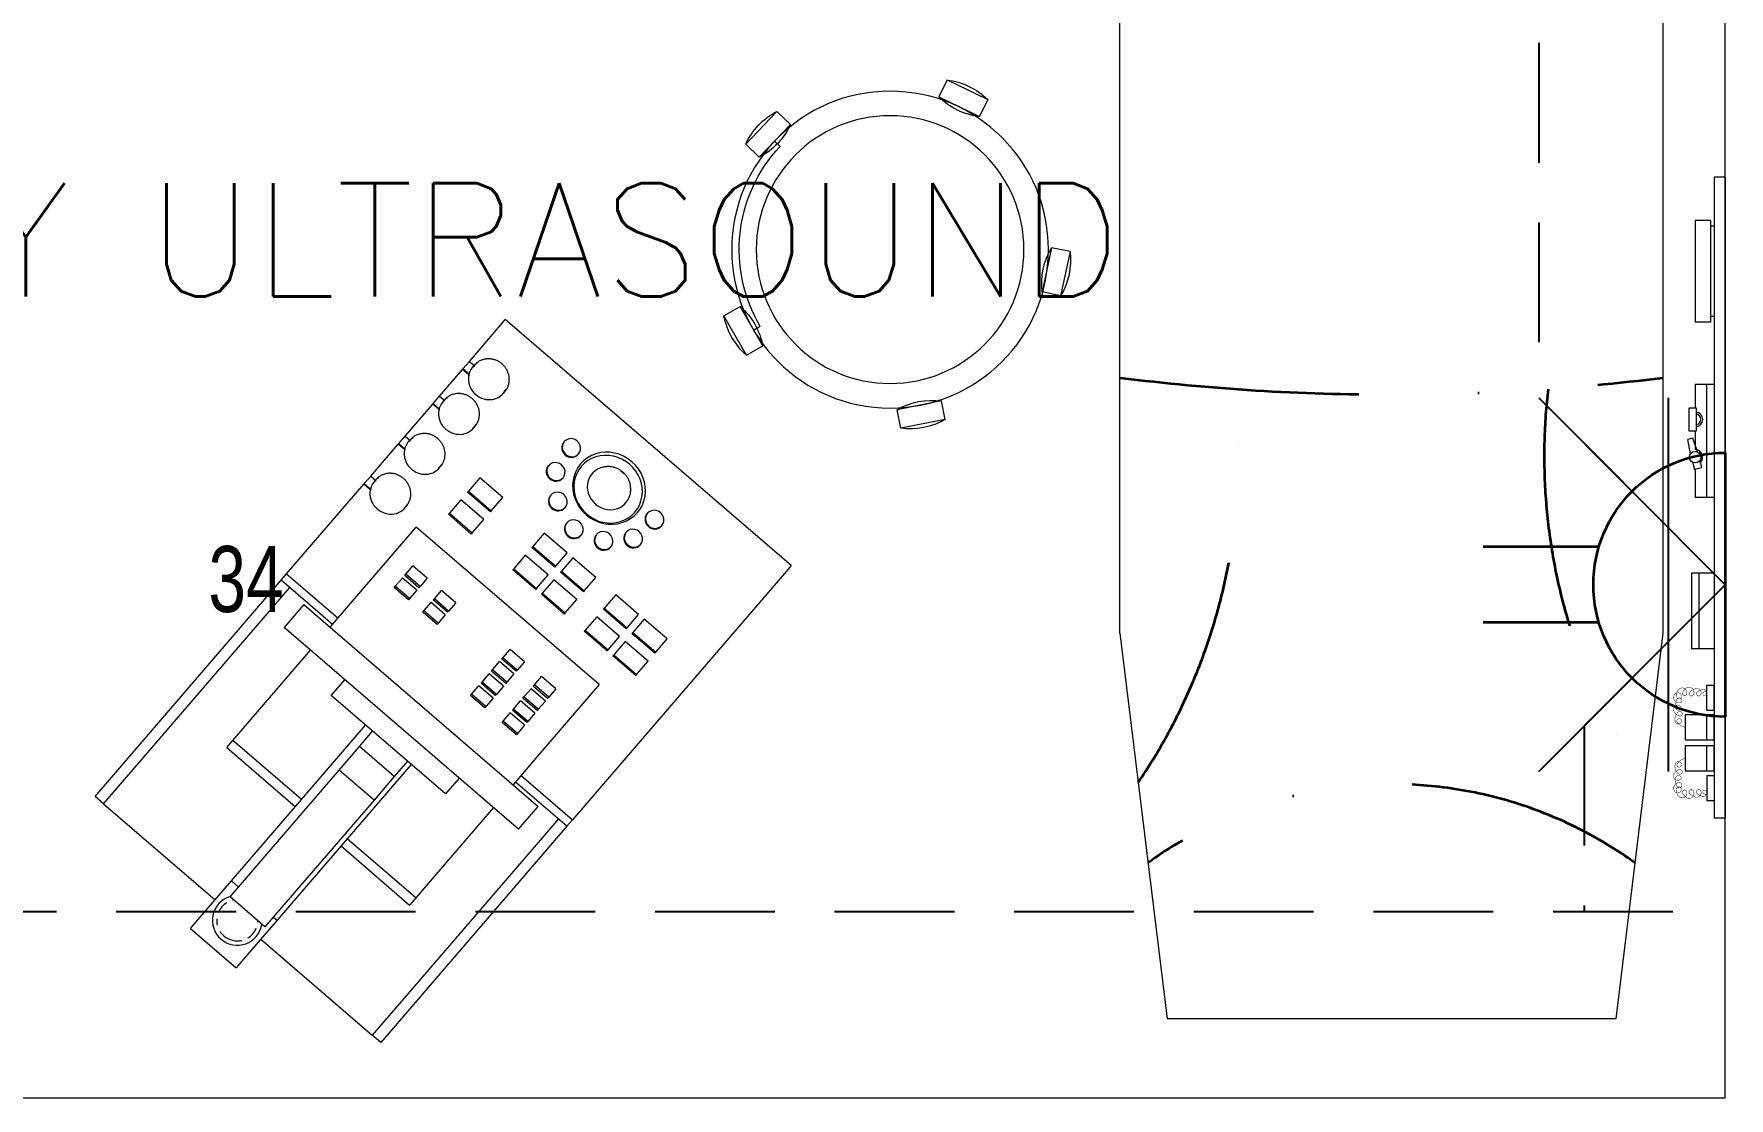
# Model space of a CAD drawing. Header units: inches. Extents: x -12418 to 57169, y -29325 to 19878.
# Drawn here: x 33707 to 35954, y -10217 to -8807 of the extents above; entities that cross this region are included whole.
import ezdxf
from ezdxf.enums import TextEntityAlignment as Align

# ---------------------------------------------------------------- set-up
doc = ezdxf.new("R2010")
doc.units = ezdxf.units.IN
doc.header["$LTSCALE"] = 25
doc.header["$MEASUREMENT"] = 0
doc.linetypes.add('DASHDOT', pattern=[25.4, 12.7, -6.35, 0, -6.35])
doc.linetypes.add('HIDDEN', pattern=[9.525, 6.35, -3.175])
doc.layers.get('0').update_dxf_attribs({"color": 8})
doc.layers.get('Defpoints').update_dxf_attribs({"color": 8})
for name, color, linetype, lineweight in [('00-Ground Floor$0$72_EGR_BASE_TEXT', 252, 'Continuous', 5), ('00-Ground Floor$0$72_EGR_EQP_TAG', 142, 'Continuous', 5), ('00-Ground Floor$0$LOADING', 253, 'Continuous', 5), ('00-Ground Floor$0$Walls', 251, 'Continuous', 5), ('E-LITE-CLNG-CNDT', 6, 'DASHDOT', 35), ('E-LITE-EXIT-NUMB', 6, 'Continuous', 25), ('E-POWR-FLOR-CNDT', 6, 'HIDDEN', 25), ('E-POWR-WALL @ 100', 4, 'Continuous', 35)]:
    doc.layers.add(name, color=color, linetype=linetype, lineweight=lineweight)
doc.styles.add('00-Ground Floor$0$SIMPLEX', font='SIMPLEX.shx', dxfattribs={"height": 150})
doc.styles.add('00-Ground Floor$0$X3G_ENTITY_257CFD', font='swisscl.ttf', dxfattribs={"height": 200})
doc.styles.add('DC_Simplex', font='SIMPLEX.shx', dxfattribs={"width": 0.7})

# ---------------------------------------------------------------- blocks, each defined once
blk = doc.blocks.new('00-Ground Floor$0$ME15657-P')
for p, q in [((0.04, 0.8841), (-0.04, 0.8841)), ((-0.04, 0.8691), (-0.04, 0.8841)), ((0.04, 0.8841), (0.04, 0.8691)), ((-0.04, 0.8009), (-0.04, 0.8691)), ((0.04, 0.8691), (0.04, 0.8009)), ((-0.25, 0.6341), (-0.25, 0.8341)), ((-0.25, 0.8341), (-0.235, 0.8341)), ((-0.04, 0.8341), (-0.235, 0.8341)), ((-0.235, 0.7741), (-0.235, 0.8341)), ((0.235, 0.8341), (0.04, 0.8341)), ((0.235, 0.8341), (0.235, 0.7741)), ((0.235, 0.8341), (0.25, 0.8341)), ((0.25, 0.8341), (0.25, 0.6341)), ((-0.0335, 0.5963), (-0.0335, 0.8182)), ((-0.0335, 0.8182), (0.0275, 0.8182)), ((0.0275, 0.8182), (0.0275, 0.5963)), ((-0.04, 0.5746), (-0.04, 0.8009)), ((-0.0335, 0.8009), (-0.04, 0.8009)), ((0.04, 0.8009), (0.0275, 0.8009)), ((0.04, 0.8009), (0.04, 0.5746)), ((-0.235, 0.5052), (-0.235, 0.7741)), ((0.235, 0.7741), (0.235, 0.5052)), ((-0.04, 0.671), (-0.16, 0.671)), ((-0.16, 0.6707), (-0.16, 0.671)), ((-0.16, 0.6587), (-0.16, 0.6707)), ((-0.16, 0.5007), (-0.16, 0.6587)), ((-0.16, 0.6587), (-0.04, 0.6587)), ((0.16, 0.671), (0.04, 0.671)), ((0.04, 0.6587), (0.16, 0.6587)), ((0.16, 0.671), (0.16, 0.6707)), ((0.16, 0.6707), (0.16, 0.6587)), ((0.16, 0.6587), (0.16, 0.5007)), ((-0.25, 0.4559), (-0.25, 0.6341)), ((0.25, 0.6341), (0.25, 0.4559)), ((-0.0335, 0.5553), (-0.0335, 0.5963)), ((-0.0335, 0.5963), (0.0275, 0.5963)), ((0.0275, 0.5963), (0.0275, 0.5553)), ((-0.04, 0.5665), (-0.04, 0.5746)), ((-0.04, 0.5283), (-0.04, 0.5665)), ((0.04, 0.5746), (0.04, 0.5665)), ((0.04, 0.5665), (0.04, 0.5283)), ((-0.0335, 0.5283), (-0.0335, 0.5553)), ((-0.0335, 0.5553), (0.0275, 0.5553)), ((0.0275, 0.5553), (0.0275, 0.5283)), ((-0.1, 0.5007), (-0.1, 0.5283)), ((-0.1, 0.5283), (0.1, 0.5283)), ((0.1, 0.5283), (0.1, 0.5007)), ((-0.235, 0.4556), (-0.235, 0.5052)), ((-0.2039, 0.5007), (0.2061, 0.5007)), ((-0.2039, 0.5007), (-0.2039, 0.4607)), ((0.2061, 0.4607), (0.2061, 0.5007)), ((0.235, 0.5052), (0.235, 0.4556)), ((-0.25, 0.4445), (-0.25, 0.4559)), ((-0.25, 0.4559), (-0.16, 0.4559)), ((0.2061, 0.4607), (-0.2039, 0.4607)), ((-0.16, 0.4191), (-0.16, 0.4606)), ((0.16, 0.4606), (0.16, 0.4191)), ((0.16, 0.4559), (0.25, 0.4559)), ((0.25, 0.4559), (0.25, 0.4445)), ((-0.25, 0.0096), (-0.25, 0.4445)), ((-0.16, 0.4445), (-0.25, 0.4445)), ((0.25, 0.4445), (0.16, 0.4445)), ((0.25, 0.4445), (0.25, 0.2877)), ((-0.16, 0.2855), (-0.16, 0.4191)), ((-0.12, 0.4055), (-0.12, 0.4076)), ((-0.12, 0.4076), (-0.095, 0.4076)), ((-0.12, 0.391), (-0.12, 0.4055)), ((-0.12, 0.4055), (-0.095, 0.4055)), ((-0.095, 0.4076), (-0.095, 0.4055)), ((-0.095, 0.4055), (-0.095, 0.391)), ((-0.065, 0.4055), (-0.065, 0.4076)), ((-0.065, 0.4076), (-0.04, 0.4076)), ((-0.065, 0.391), (-0.065, 0.4055)), ((-0.065, 0.4055), (-0.04, 0.4055)), ((-0.04, 0.4076), (-0.04, 0.4055)), ((-0.04, 0.4055), (-0.04, 0.391)), ((0.16, 0.4191), (0.16, 0.2855)), ((-0.12, 0.391), (-0.095, 0.391)), ((-0.12, 0.3843), (-0.12, 0.3864)), ((-0.12, 0.3864), (-0.095, 0.3864)), ((-0.12, 0.3698), (-0.12, 0.3843)), ((-0.12, 0.3843), (-0.095, 0.3843)), ((-0.095, 0.3864), (-0.095, 0.3843)), ((-0.095, 0.3843), (-0.095, 0.3698)), ((-0.065, 0.391), (-0.04, 0.391)), ((-0.065, 0.3843), (-0.065, 0.3864)), ((-0.065, 0.3864), (-0.04, 0.3864)), ((-0.065, 0.3698), (-0.065, 0.3843)), ((-0.065, 0.3843), (-0.04, 0.3843)), ((-0.04, 0.3864), (-0.04, 0.3843)), ((-0.04, 0.3843), (-0.04, 0.3698)), ((-0.12, 0.3698), (-0.095, 0.3698)), ((-0.12, 0.3631), (-0.12, 0.3652)), ((-0.12, 0.3652), (-0.095, 0.3652)), ((-0.12, 0.3486), (-0.12, 0.3631)), ((-0.12, 0.3631), (-0.095, 0.3631)), ((-0.095, 0.3652), (-0.095, 0.3631)), ((-0.095, 0.3631), (-0.095, 0.3486)), ((-0.065, 0.3698), (-0.04, 0.3698)), ((-0.065, 0.3631), (-0.065, 0.3652)), ((-0.065, 0.3652), (-0.04, 0.3652)), ((-0.065, 0.3486), (-0.065, 0.3631)), ((-0.065, 0.3631), (-0.04, 0.3631)), ((-0.04, 0.3652), (-0.04, 0.3631)), ((-0.04, 0.3631), (-0.04, 0.3486)), ((0.055, 0.3631), (0.055, 0.3652)), ((0.055, 0.3652), (0.08, 0.3652)), ((0.055, 0.3486), (0.055, 0.3631)), ((0.055, 0.3631), (0.08, 0.3631)), ((0.08, 0.3652), (0.08, 0.3631)), ((0.08, 0.3631), (0.08, 0.3486)), ((0.105, 0.3631), (0.105, 0.3652)), ((0.105, 0.3652), (0.13, 0.3652)), ((0.105, 0.3486), (0.105, 0.3631)), ((0.105, 0.3631), (0.13, 0.3631)), ((0.13, 0.3652), (0.13, 0.3631)), ((0.13, 0.3631), (0.13, 0.3486)), ((-0.12, 0.3486), (-0.095, 0.3486)), ((-0.12, 0.3418), (-0.12, 0.344)), ((-0.12, 0.344), (-0.095, 0.344)), ((-0.12, 0.3274), (-0.12, 0.3418)), ((-0.12, 0.3418), (-0.095, 0.3418)), ((-0.095, 0.344), (-0.095, 0.3418)), ((-0.095, 0.3418), (-0.095, 0.3274)), ((-0.065, 0.3486), (-0.04, 0.3486)), ((-0.065, 0.3418), (-0.065, 0.344)), ((-0.065, 0.344), (-0.04, 0.344)), ((-0.065, 0.3274), (-0.065, 0.3418)), ((-0.065, 0.3418), (-0.04, 0.3418)), ((-0.04, 0.344), (-0.04, 0.3418)), ((-0.04, 0.3418), (-0.04, 0.3274)), ((0.055, 0.3486), (0.08, 0.3486)), ((0.055, 0.3418), (0.055, 0.344)), ((0.055, 0.344), (0.08, 0.344)), ((0.055, 0.3274), (0.055, 0.3418)), ((0.055, 0.3418), (0.08, 0.3418)), ((0.08, 0.344), (0.08, 0.3418)), ((0.08, 0.3418), (0.08, 0.3274)), ((0.105, 0.3486), (0.13, 0.3486)), ((0.105, 0.3418), (0.105, 0.344)), ((0.105, 0.344), (0.13, 0.344)), ((0.105, 0.3274), (0.105, 0.3418)), ((0.105, 0.3418), (0.13, 0.3418)), ((0.13, 0.344), (0.13, 0.3418)), ((0.13, 0.3418), (0.13, 0.3274)), ((-0.12, 0.3274), (-0.095, 0.3274)), ((-0.065, 0.3274), (-0.04, 0.3274)), ((0.055, 0.3274), (0.08, 0.3274)), ((0.105, 0.3274), (0.13, 0.3274)), ((-0.16, 0.2855), (0.16, 0.2855)), ((0.1882, 0.276), (0.1882, 0.2729)), ((0.2372, 0.2879), (0.2394, 0.2877)), ((0.2381, 0.2867), (0.2394, 0.2868)), ((0.2394, 0.2877), (0.25, 0.2877)), ((0.2394, 0.2868), (0.25, 0.2868)), ((0.25, 0.2737), (0.2406, 0.2737)), ((0.2418, 0.2729), (0.2418, 0.276)), ((0.25, 0.2876), (0.25, 0.2867)), ((0.25, 0.2868), (0.25, 0.2737)), ((0.25, 0.2737), (0.25, 0.2177)), ((-0.1888, 0.2448), (-0.1488, 0.2448)), ((-0.1888, 0.243), (-0.1888, 0.2448)), ((-0.1488, 0.243), (-0.1888, 0.243)), ((-0.1888, 0.243), (-0.1888, 0.2196)), ((-0.1488, 0.243), (-0.1488, 0.2448)), ((-0.1488, 0.2196), (-0.1488, 0.243)), ((-0.1388, 0.2448), (-0.0988, 0.2448)), ((-0.1388, 0.243), (-0.1388, 0.2448)), ((-0.0988, 0.243), (-0.1388, 0.243)), ((-0.1388, 0.243), (-0.1388, 0.2196)), ((-0.0988, 0.243), (-0.0988, 0.2448)), ((-0.0988, 0.2196), (-0.0988, 0.243)), ((-0.0638, 0.2448), (-0.0238, 0.2448)), ((-0.0638, 0.243), (-0.0638, 0.2448)), ((-0.0238, 0.243), (-0.0638, 0.243)), ((-0.0638, 0.243), (-0.0638, 0.2196)), ((-0.0238, 0.243), (-0.0238, 0.2448)), ((-0.0238, 0.2196), (-0.0238, 0.243)), ((-0.0138, 0.2448), (0.0262, 0.2448)), ((-0.0138, 0.243), (-0.0138, 0.2448)), ((0.0262, 0.243), (-0.0138, 0.243)), ((-0.0138, 0.243), (-0.0138, 0.2196)), ((0.0262, 0.243), (0.0262, 0.2448)), ((0.0262, 0.2196), (0.0262, 0.243)), ((0.0988, 0.2448), (0.1388, 0.2448)), ((0.0988, 0.243), (0.0988, 0.2448)), ((0.1388, 0.243), (0.0988, 0.243)), ((0.0988, 0.243), (0.0988, 0.2196)), ((0.1388, 0.243), (0.1388, 0.2448)), ((0.1388, 0.2196), (0.1388, 0.243)), ((-0.1888, 0.2196), (-0.1488, 0.2196)), ((-0.1888, 0.206), (-0.1488, 0.206)), ((-0.1888, 0.2042), (-0.1888, 0.206)), ((-0.1488, 0.2042), (-0.1888, 0.2042)), ((-0.1888, 0.2042), (-0.1888, 0.1809)), ((-0.1488, 0.2042), (-0.1488, 0.206)), ((-0.1488, 0.1809), (-0.1488, 0.2042)), ((-0.1388, 0.2196), (-0.0988, 0.2196)), ((-0.1388, 0.206), (-0.0988, 0.206)), ((-0.1388, 0.2042), (-0.1388, 0.206)), ((-0.0988, 0.2042), (-0.1388, 0.2042)), ((-0.1388, 0.2042), (-0.1388, 0.1809)), ((-0.0988, 0.2042), (-0.0988, 0.206)), ((-0.0988, 0.1809), (-0.0988, 0.2042)), ((-0.0638, 0.2196), (-0.0238, 0.2196)), ((-0.0638, 0.206), (-0.0238, 0.206)), ((-0.0638, 0.2042), (-0.0638, 0.206)), ((-0.0238, 0.2042), (-0.0638, 0.2042)), ((-0.0638, 0.2042), (-0.0638, 0.1809)), ((-0.0238, 0.2042), (-0.0238, 0.206)), ((-0.0238, 0.1809), (-0.0238, 0.2042)), ((-0.0138, 0.2196), (0.0262, 0.2196)), ((-0.0138, 0.206), (0.0262, 0.206)), ((-0.0138, 0.2042), (-0.0138, 0.206)), ((0.0262, 0.2042), (-0.0138, 0.2042)), ((-0.0138, 0.2042), (-0.0138, 0.1809)), ((0.0262, 0.2042), (0.0262, 0.206)), ((0.0262, 0.1809), (0.0262, 0.2042)), ((0.0988, 0.2196), (0.1388, 0.2196)), ((0.0988, 0.206), (0.1388, 0.206)), ((0.0988, 0.2042), (0.0988, 0.206)), ((0.1388, 0.2042), (0.0988, 0.2042)), ((0.0988, 0.2042), (0.0988, 0.1809)), ((0.1388, 0.2042), (0.1388, 0.206)), ((0.1388, 0.1809), (0.1388, 0.2042)), ((0.1882, 0.2064), (0.1882, 0.2033)), ((0.2375, 0.2178), (0.2394, 0.2177)), ((0.2385, 0.2167), (0.2394, 0.2168)), ((0.2394, 0.2177), (0.25, 0.2177)), ((0.2394, 0.2168), (0.25, 0.2168)), ((0.25, 0.2037), (0.2406, 0.2037)), ((0.2418, 0.2033), (0.2418, 0.2064)), ((0.25, 0.2168), (0.25, 0.2037)), ((0.25, 0.2037), (0.25, 0.1476)), ((-0.1888, 0.1809), (-0.1488, 0.1809)), ((-0.1388, 0.1809), (-0.0988, 0.1809)), ((-0.0638, 0.1809), (-0.0238, 0.1809)), ((-0.0138, 0.1809), (0.0262, 0.1809)), ((0.0988, 0.1809), (0.1388, 0.1809)), ((-0.0525, 0.1379), (-0.0525, 0.1369)), ((-0.0275, 0.1369), (-0.0275, 0.1379)), ((-0.0125, 0.1519), (-0.0125, 0.1509)), ((0.0125, 0.1509), (0.0125, 0.1519)), ((0.0275, 0.1379), (0.0275, 0.1369)), ((0.0525, 0.1369), (0.0525, 0.1379)), ((0.1882, 0.1365), (0.1882, 0.1333)), ((0.2376, 0.1478), (0.2394, 0.1476)), ((0.2385, 0.1467), (0.2394, 0.1467)), ((0.2394, 0.1476), (0.25, 0.1476)), ((0.2394, 0.1467), (0.25, 0.1467)), ((0.2418, 0.1333), (0.2418, 0.1365)), ((0.25, 0.1475), (0.25, 0.1466)), ((0.25, 0.1467), (0.25, 0.1336)), ((0.25, 0.1336), (0.2406, 0.1336)), ((0.25, 0.1336), (0.25, 0.087)), ((-0.0803, 0.1099), (-0.0803, 0.1089)), ((-0.0553, 0.1089), (-0.0553, 0.1099)), ((0.0553, 0.1099), (0.0553, 0.1089)), ((0.0803, 0.1089), (0.0803, 0.1099)), ((-0.0853, 0.0726), (-0.0853, 0.0715)), ((-0.0603, 0.0715), (-0.0603, 0.0726)), ((0.0603, 0.0726), (0.0603, 0.0715)), ((0.0853, 0.0715), (0.0853, 0.0726)), ((0.1882, 0.0758), (0.1882, 0.0727)), ((0.2376, 0.0872), (0.2394, 0.087)), ((0.2385, 0.0861), (0.2394, 0.0861)), ((0.2394, 0.087), (0.25, 0.087)), ((0.2394, 0.0861), (0.25, 0.0861)), ((0.25, 0.073), (0.2406, 0.073)), ((0.2418, 0.0727), (0.2418, 0.0758)), ((0.25, 0.0869), (0.25, 0.086)), ((0.25, 0.0861), (0.25, 0.073)), ((0.25, 0.073), (0.25, 0.0096)), ((-0.25, 0), (-0.25, 0.0096)), ((-0.25, 0), (0.25, 0)), ((0.25, 0.0096), (0.25, 0))]:
    blk.add_line(p, q)
at = {"flags": 128}
for points in [[(0.1882, 0.2729), (0.1883, 0.2718), (0.1883, 0.2708), (0.1884, 0.2698), (0.1886, 0.2688), (0.1888, 0.2678), (0.189, 0.2668), (0.1893, 0.2658), (0.1896, 0.2648), (0.19, 0.2638), (0.1904, 0.2629), (0.1909, 0.262), (0.1913, 0.261), (0.1919, 0.2602), (0.1924, 0.2593), (0.193, 0.2584), (0.1936, 0.2576), (0.1943, 0.2568), (0.195, 0.256), (0.1957, 0.2553), (0.1965, 0.2546), (0.1973, 0.2539), (0.1981, 0.2532), (0.1989, 0.2526), (0.1998, 0.252), (0.2007, 0.2515), (0.2016, 0.251), (0.2025, 0.2505), (0.2035, 0.25), (0.2044, 0.2496), (0.2054, 0.2492), (0.2064, 0.2489), (0.2074, 0.2486), (0.2084, 0.2483), (0.2095, 0.2481), (0.2105, 0.2479), (0.2116, 0.2478), (0.2126, 0.2477), (0.2137, 0.2476), (0.2147, 0.2476), (0.215, 0.2476)], [(0.215, 0.2476), (0.2161, 0.2476), (0.2171, 0.2476), (0.2182, 0.2477), (0.2192, 0.2479), (0.2203, 0.248), (0.2213, 0.2483), (0.2223, 0.2485), (0.2233, 0.2488), (0.2243, 0.2491), (0.2253, 0.2495), (0.2263, 0.2499), (0.2272, 0.2503), (0.2282, 0.2508), (0.2291, 0.2513), (0.23, 0.2519), (0.2308, 0.2525), (0.2317, 0.2531), (0.2325, 0.2537), (0.2333, 0.2544), (0.2341, 0.2551), (0.2348, 0.2558), (0.2355, 0.2566), (0.2362, 0.2574), (0.2368, 0.2582), (0.2374, 0.2591), (0.238, 0.2599), (0.2385, 0.2608), (0.239, 0.2617), (0.2395, 0.2626), (0.2399, 0.2636), (0.2403, 0.2645), (0.2406, 0.2655), (0.2409, 0.2665), (0.2411, 0.2675), (0.2414, 0.2685), (0.2415, 0.2695), (0.2416, 0.2705), (0.2417, 0.2716), (0.2418, 0.2726), (0.2418, 0.2729)], [(0.1882, 0.2033), (0.1883, 0.2023), (0.1883, 0.2012), (0.1884, 0.2002), (0.1886, 0.1992), (0.1888, 0.1982), (0.189, 0.1972), (0.1893, 0.1962), (0.1896, 0.1952), (0.19, 0.1943), (0.1904, 0.1933), (0.1909, 0.1924), (0.1913, 0.1915), (0.1919, 0.1906), (0.1924, 0.1897), (0.193, 0.1889), (0.1936, 0.188), (0.1943, 0.1872), (0.195, 0.1865), (0.1957, 0.1857), (0.1965, 0.185), (0.1973, 0.1843), (0.1981, 0.1837), (0.1989, 0.183), (0.1998, 0.1825), (0.2007, 0.1819), (0.2016, 0.1814), (0.2025, 0.1809), (0.2035, 0.1804), (0.2044, 0.18), (0.2054, 0.1797), (0.2064, 0.1793), (0.2074, 0.179), (0.2084, 0.1787), (0.2095, 0.1785), (0.2105, 0.1783), (0.2116, 0.1782), (0.2126, 0.1781), (0.2137, 0.178), (0.2147, 0.178), (0.215, 0.178)], [(0.215, 0.178), (0.2161, 0.178), (0.2171, 0.178), (0.2182, 0.1781), (0.2192, 0.1783), (0.2203, 0.1785), (0.2213, 0.1787), (0.2223, 0.1789), (0.2233, 0.1792), (0.2243, 0.1796), (0.2253, 0.1799), (0.2263, 0.1803), (0.2272, 0.1808), (0.2282, 0.1812), (0.2291, 0.1818), (0.23, 0.1823), (0.2308, 0.1829), (0.2317, 0.1835), (0.2325, 0.1841), (0.2333, 0.1848), (0.2341, 0.1855), (0.2348, 0.1863), (0.2355, 0.187), (0.2362, 0.1878), (0.2368, 0.1886), (0.2374, 0.1895), (0.238, 0.1903), (0.2385, 0.1912), (0.239, 0.1921), (0.2395, 0.1931), (0.2399, 0.194), (0.2403, 0.195), (0.2406, 0.1959), (0.2409, 0.1969), (0.2411, 0.1979), (0.2414, 0.1989), (0.2415, 0.1999), (0.2416, 0.201), (0.2417, 0.202), (0.2418, 0.203), (0.2418, 0.2033)], [(0.1882, 0.1333), (0.1883, 0.1323), (0.1883, 0.1313), (0.1884, 0.1303), (0.1886, 0.1292), (0.1888, 0.1282), (0.189, 0.1272), (0.1893, 0.1262), (0.1896, 0.1253), (0.19, 0.1243), (0.1904, 0.1234), (0.1909, 0.1224), (0.1913, 0.1215), (0.1919, 0.1206), (0.1924, 0.1198), (0.193, 0.1189), (0.1936, 0.1181), (0.1943, 0.1173), (0.195, 0.1165), (0.1957, 0.1158), (0.1965, 0.1151), (0.1973, 0.1144), (0.1981, 0.1137), (0.1989, 0.1131), (0.1998, 0.1125), (0.2007, 0.112), (0.2016, 0.1114), (0.2025, 0.1109), (0.2035, 0.1105), (0.2044, 0.1101), (0.2054, 0.1097), (0.2064, 0.1094), (0.2074, 0.1091), (0.2084, 0.1088), (0.2095, 0.1086), (0.2105, 0.1084), (0.2116, 0.1082), (0.2126, 0.1081), (0.2137, 0.1081), (0.2147, 0.108), (0.215, 0.108)], [(0.215, 0.108), (0.2161, 0.108), (0.2171, 0.1081), (0.2182, 0.1082), (0.2192, 0.1083), (0.2203, 0.1085), (0.2213, 0.1087), (0.2223, 0.109), (0.2233, 0.1093), (0.2243, 0.1096), (0.2253, 0.11), (0.2263, 0.1104), (0.2272, 0.1108), (0.2282, 0.1113), (0.2291, 0.1118), (0.23, 0.1124), (0.2308, 0.1129), (0.2317, 0.1135), (0.2325, 0.1142), (0.2333, 0.1149), (0.2341, 0.1156), (0.2348, 0.1163), (0.2355, 0.1171), (0.2362, 0.1179), (0.2368, 0.1187), (0.2374, 0.1195), (0.238, 0.1204), (0.2385, 0.1213), (0.239, 0.1222), (0.2395, 0.1231), (0.2399, 0.1241), (0.2403, 0.125), (0.2406, 0.126), (0.2409, 0.127), (0.2411, 0.128), (0.2414, 0.129), (0.2415, 0.13), (0.2416, 0.131), (0.2417, 0.132), (0.2418, 0.1331), (0.2418, 0.1333)], [(-0.0266, 0.0675), (-0.026, 0.0664), (-0.0253, 0.0654), (-0.0246, 0.0644), (-0.0239, 0.0634), (-0.0231, 0.0624), (-0.0224, 0.0615), (-0.0215, 0.0606), (-0.0207, 0.0598), (-0.0198, 0.0589), (-0.0189, 0.0582), (-0.018, 0.0575), (-0.017, 0.0568), (-0.016, 0.0561), (-0.015, 0.0555), (-0.014, 0.055), (-0.013, 0.0544), (-0.0119, 0.054), (-0.0109, 0.0535), (-0.0098, 0.0531), (-0.0087, 0.0528), (-0.0076, 0.0525), (-0.0065, 0.0522), (-0.0054, 0.052), (-0.0043, 0.0518), (-0.0032, 0.0517), (-0.0021, 0.0516), (-0.001, 0.0515), (0, 0.0515)], [(0, 0.0515), (0.0011, 0.0515), (0.0022, 0.0516), (0.0034, 0.0517), (0.0045, 0.0518), (0.0056, 0.052), (0.0067, 0.0522), (0.0078, 0.0525), (0.0089, 0.0528), (0.0099, 0.0532), (0.011, 0.0536), (0.0121, 0.054), (0.0131, 0.0545), (0.0141, 0.055), (0.0152, 0.0556), (0.0161, 0.0562), (0.0171, 0.0569), (0.0181, 0.0575), (0.019, 0.0583), (0.0199, 0.059), (0.0208, 0.0599), (0.0216, 0.0607), (0.0225, 0.0616), (0.0232, 0.0625), (0.024, 0.0635), (0.0247, 0.0645), (0.0254, 0.0655), (0.026, 0.0666), (0.0266, 0.0675)], [(0.1882, 0.0727), (0.1883, 0.0717), (0.1883, 0.0706), (0.1884, 0.0696), (0.1886, 0.0686), (0.1888, 0.0676), (0.189, 0.0666), (0.1893, 0.0656), (0.1896, 0.0646), (0.19, 0.0637), (0.1904, 0.0627), (0.1909, 0.0618), (0.1913, 0.0609), (0.1919, 0.06), (0.1924, 0.0591), (0.193, 0.0583), (0.1936, 0.0574), (0.1943, 0.0566), (0.195, 0.0559), (0.1957, 0.0551), (0.1965, 0.0544), (0.1973, 0.0537), (0.1981, 0.0531), (0.1989, 0.0525), (0.1998, 0.0519), (0.2007, 0.0513), (0.2016, 0.0508), (0.2025, 0.0503), (0.2035, 0.0499), (0.2044, 0.0494), (0.2054, 0.0491), (0.2064, 0.0487), (0.2074, 0.0484), (0.2084, 0.0482), (0.2095, 0.0479), (0.2105, 0.0477), (0.2116, 0.0476), (0.2126, 0.0475), (0.2137, 0.0474), (0.2147, 0.0474), (0.215, 0.0474)], [(0.215, 0.0474), (0.2161, 0.0474), (0.2171, 0.0475), (0.2182, 0.0476), (0.2192, 0.0477), (0.2203, 0.0479), (0.2213, 0.0481), (0.2223, 0.0483), (0.2233, 0.0486), (0.2243, 0.049), (0.2253, 0.0493), (0.2263, 0.0497), (0.2272, 0.0502), (0.2282, 0.0507), (0.2291, 0.0512), (0.23, 0.0517), (0.2308, 0.0523), (0.2317, 0.0529), (0.2325, 0.0536), (0.2333, 0.0542), (0.2341, 0.0549), (0.2348, 0.0557), (0.2355, 0.0564), (0.2362, 0.0572), (0.2368, 0.058), (0.2374, 0.0589), (0.238, 0.0597), (0.2385, 0.0606), (0.239, 0.0615), (0.2395, 0.0625), (0.2399, 0.0634), (0.2403, 0.0644), (0.2406, 0.0653), (0.2409, 0.0663), (0.2411, 0.0673), (0.2414, 0.0683), (0.2415, 0.0693), (0.2416, 0.0704), (0.2417, 0.0714), (0.2418, 0.0724), (0.2418, 0.0727)]]:
    blk.add_lwpolyline(points, dxfattribs=at)
for radius, start, end in [(0.033, 90, 212.0544), (0.0272, 90, 144), (0.0272, 126, 144), (0.033, 327.3076, 90), (0.0272, 72, 90), (0.0272, 36, 54), (0.0272, 162, 198), (0.0272, 180, 198), (0.0272, 0, 18), (0.0272, 342, 18), (0.0272, 216, 221.6097), (0.0272, 318.3903, 324), (0.0272, 318.3903, 324)]:
    blk.add_arc((0, 0.8355), radius, start, end)
for centre, major_axis, start_param, end_param in [((0.215, 0.276), (0.0268, 0), 1.570796, 3.401412), ((0.215, 0.276), (0.0268, 0), 5.969026, 7.853982), ((0.215, 0.2064), (0.0268, 0), 1.570796, 3.401412), ((0.215, 0.2064), (0.0268, 0), 5.969026, 7.853982), ((0, 0.1519), (0.0125, 0), 1.570796, 3.141593), ((0, 0.1509), (0.0125, 0), 1.570796, 4.712389), ((0, 0.1519), (0.0125, 0), 0, 1.570796), ((0, 0.1509), (0.0125, 0), 4.712389, 7.853982), ((0.215, 0.1365), (0.0268, 0), 1.570796, 3.401412), ((0.215, 0.1365), (0.0268, 0), 5.969026, 7.853982), ((-0.04, 0.1379), (0.0125, 0), 1.570796, 3.141593), ((-0.04, 0.1369), (0.0125, 0), 1.570796, 4.712389), ((-0.04, 0.1379), (0.0125, 0), 0, 1.570796), ((-0.04, 0.1369), (0.0125, 0), 4.712389, 7.853982), ((0.04, 0.1379), (0.0125, 0), 1.570796, 3.141593), ((0.04, 0.1369), (0.0125, 0), 1.570796, 4.712389), ((0.04, 0.1379), (0.0125, 0), 0, 1.570796), ((0.04, 0.1369), (0.0125, 0), 4.712389, 7.853982), ((-0.0678, 0.1099), (0.0125, 0), 1.570796, 3.141593), ((-0.0678, 0.1089), (0.0125, 0), 1.570796, 4.712389), ((-0.0678, 0.1099), (0.0125, 0), 0, 1.570796), ((-0.0678, 0.1089), (0.0125, 0), 4.712389, 7.853982), ((0, 0.0797), (-0.0497, 0), 4.712389, 7.853982), ((0, 0.0815), (-0.0467, 0), 4.712389, 7.853982), ((0, 0.0797), (0.0497, 0), 4.712389, 7.853982), ((0, 0.0815), (0.0467, 0), 4.712389, 7.853982), ((0.0678, 0.1099), (0.0125, 0), 1.570796, 3.141593), ((0.0678, 0.1089), (0.0125, 0), 1.570796, 4.712389), ((0.0678, 0.1099), (0.0125, 0), 0, 1.570796), ((0.0678, 0.1089), (-0.0125, 0), 1.570796, 4.712389), ((0, 0.0797), (0.0296, 0), 1.570796, 3.926991), ((0, 0.0797), (0.0296, 0), 5.497787, 7.853982), ((0.215, 0.0758), (0.0268, 0), 1.570796, 3.401412), ((0.215, 0.0758), (0.0268, 0), 5.969026, 7.853982), ((-0.0728, 0.0726), (0.0125, 0), 1.570796, 3.141593), ((-0.0728, 0.0715), (0.0125, 0), 1.570796, 4.712389), ((-0.0728, 0.0726), (0.0125, 0), 0, 1.570796), ((-0.0728, 0.0715), (0.0125, 0), 4.712389, 7.853982), ((0.0728, 0.0726), (0.0125, 0), 1.570796, 3.141593), ((0.0728, 0.0715), (0.0125, 0), 1.570796, 4.712389), ((0.0728, 0.0726), (0.0125, 0), 0, 1.570796), ((0.0728, 0.0715), (0.0125, 0), 4.712389, 7.853982), ((0, 0.0797), (0.0296, 0), 4.624442, 4.652361), ((0, 0.0797), (0.0296, 0), 4.672724, 4.712389), ((0, 0.0797), (0.0296, 0), 4.712389, 4.752054), ((0, 0.0797), (0.0296, 0), 4.772417, 4.800336)]:
    blk.add_ellipse(centre, major_axis=major_axis, ratio=0.93358, start_param=start_param, end_param=end_param)
blk = doc.blocks.new('00-Ground Floor$0$stool')
at = {"layer": '00-Ground Floor$0$LOADING', "extrusion": (-2.75759e-10, 1.16581e-09, -1)}
for p, q in [((-948652.5, -390196.8, 0), (-948663.4, -390219.3, 0)), ((-948652.5, -390196.8, 0), (-948598.5, -390222.9, 0)), ((-948663.4, -390219.3, 0), (-948609.4, -390245.4, 0)), ((-948598.5, -390222.9, 0), (-948609.4, -390245.4, 0)), ((-948878.2, -390238.5, 0), (-948919.5, -390282, 0)), ((-948860.1, -390255.8, 0), (-948901.4, -390299.3, 0)), ((-948860.1, -390255.8, 0), (-948878.2, -390238.5, 0)), ((-948873.9, -390285, 0), (-948881.2, -390278.1, 0)), ((-948901.4, -390299.3, 0), (-948919.5, -390282, 0)), ((-948513.8, -390419.2, 0), (-948526.3, -390477.8, 0)), ((-948489.4, -390424.4, 0), (-948513.8, -390419.2, 0)), ((-948489.4, -390424.4, 0), (-948501.9, -390483.1, 0)), ((-948501.9, -390483.1, 0), (-948526.3, -390477.8, 0)), ((-948948.3, -390509.7, 0), (-948926.6, -390497.2, 0)), ((-948896.8, -390549.3, 0), (-948926.6, -390497.2, 0)), ((-948918.5, -390561.7, 0), (-948948.3, -390509.7, 0)), ((-948900.1, -390523.6, 0), (-948908.7, -390528.7, 0)), ((-948918.5, -390561.7, 0), (-948896.8, -390549.3, 0)), ((-948659.8, -390622.4, 0), (-948718.7, -390634, 0)), ((-948713.9, -390658.5, 0), (-948718.7, -390634, 0)), ((-948655, -390646.9, 0), (-948659.8, -390622.4, 0)), ((-948655, -390646.9, 0), (-948713.9, -390658.5, 0))]:
    blk.add_line(p, q, dxfattribs=at)
for radius in [210, 177.5]:
    blk.add_circle((948728, -390421.7, 0), radius, dxfattribs=at)
for centre, radius, start, end in [((948663.6, -390288.6, 0), 92.5, 96.8567, 134.706), ((948598.3, -390153.6, 0), 92.5, 276.8567, 314.706), ((948835.4, -390320.6, 0), 92.5, 24.6225, 62.4718), ((948944.1, -390217.2, 0), 92.5, 204.6225, 242.4718), ((948728, -390421.7, 0), 200, 329.385, 43.147), ((948434.5, -390466.8, 0), 92.5, 353.1232, 30.9725), ((948581.2, -390435.5, 0), 92.5, 173.1232, 210.9725), ((948987.6, -390566.7, 0), 92.5, 131.2934, 169.1427), ((948857.4, -390492.2, 0), 92.5, 311.2934, 349.1427), ((948672.4, -390714, 0), 92.5, 59.9688, 97.8181), ((948701.3, -390566.9, 0), 92.5, 239.9688, 277.8181)]:
    blk.add_arc(centre, radius, start, end, dxfattribs=at)
blk = doc.blocks.new('00-Ground Floor$0$ME19011A-P')
for p, q in [((-0.425, 0), (0.425, 0)), ((-0.425, 0), (-0.425, -0.015)), ((0.425, 0), (0.425, -0.015)), ((-0.425, -0.015), (0.425, -0.015)), ((-0.3675, -0.0198), (-0.2325, -0.0198)), ((-0.3675, -0.0198), (-0.3675, -0.0399)), ((-0.36, -0.015), (-0.36, -0.0198)), ((-0.24, -0.015), (-0.24, -0.0198)), ((-0.2325, -0.0198), (-0.2325, -0.0399)), ((-0.15, -0.015), (-0.15, -0.04)), ((0, -0.015), (0, -0.04)), ((0.1, -0.015), (0.1, -0.045)), ((0.2, -0.045), (0.2, -0.015)), ((0.2818, -0.015), (0.2484, -0.015)), ((0.2484, -0.0243), (0.2484, -0.015)), ((0.2818, -0.0243), (0.2818, -0.015)), ((0.3211, -0.015), (0.2877, -0.015)), ((0.2877, -0.015), (0.2877, -0.0531)), ((0.3211, -0.0531), (0.3211, -0.015)), ((0.3623, -0.015), (0.3289, -0.015)), ((0.3289, -0.015), (0.3289, -0.0531)), ((0.3623, -0.0531), (0.3623, -0.015)), ((0.3682, -0.0243), (0.3682, -0.015)), ((0.3682, -0.015), (0.4016, -0.015)), ((0.4016, -0.0243), (0.4016, -0.015)), ((-0.3675, -0.0399), (-0.2325, -0.0399)), ((-0.15, -0.025), (0, -0.025)), ((-0.15, -0.04), (-0.1187, -0.04)), ((-0.0887, -0.04), (-0.0637, -0.04)), ((-0.0606, -0.0371), (-0.0787, -0.0432)), ((-0.0787, -0.0432), (-0.077, -0.0497)), ((-0.0402, -0.0312), (-0.0496, -0.0337)), ((-0.047, -0.0434), (-0.0376, -0.0409)), ((-0.0376, -0.0409), (-0.0402, -0.0312)), ((-0.0379, -0.04), (0, -0.04)), ((0.1, -0.035), (0.2, -0.035)), ((0.2818, -0.0243), (0.2484, -0.0243)), ((0.3211, -0.0243), (0.2877, -0.0243)), ((0.3623, -0.0243), (0.3289, -0.0243)), ((0.3682, -0.0243), (0.4016, -0.0243)), ((-0.0582, -0.046), (-0.077, -0.0497)), ((0.1, -0.045), (0.2, -0.045)), ((0.2877, -0.0531), (0.3211, -0.0531)), ((0.3289, -0.0531), (0.3623, -0.0531))]:
    blk.add_line(p, q)
blk.add_lwpolyline([(-0.1187, -0.0482), (-0.0887, -0.0482), (-0.0887, -0.0382), (-0.1187, -0.0382)], close=True)
at = {"color": 8, "const_width": 0.000601}
for points in [[(0.3044, -0.0531, -0.184574), (0.2977, -0.0636, -1.44364), (0.2961, -0.0581, -0.837915), (0.2969, -0.0664, -0.30536), (0.2839, -0.062, -1.584726), (0.2894, -0.0609, -0.253153), (0.2827, -0.0684, -0.874198), (0.2775, -0.0585, -0.915253), (0.2791, -0.0658, -0.223821), (0.2683, -0.0644, -1.703343), (0.272, -0.0597, -0.588962), (0.2621, -0.068, -0.717795), (0.2625, -0.0581, -0.983104), (0.2645, -0.0644, -0.326362), (0.2534, -0.0609, -0.758716), (0.2609, -0.0514, -0.906186), (0.2593, -0.0565, -0.189488), (0.2526, -0.0522, -0.7948), (0.2613, -0.0423, -1.223996), (0.2574, -0.047, -0.072149), (0.2534, -0.0403, -0.645886), (0.2609, -0.0324, -1.366917), (0.2574, -0.0371, -0.078415), (0.2542, -0.0308, -0.723006), (0.2613, -0.0256, -1.105484), (0.2582, -0.0292, -0.221197), (0.2566, -0.0243, -0.221197)], [(0.3456, -0.0531, 0.184574), (0.3523, -0.0636, 1.44364), (0.3539, -0.0581, 0.837915), (0.3531, -0.0664, 0.30536), (0.3661, -0.062, 1.584726), (0.3606, -0.0609, 0.253153), (0.3673, -0.0684, 0.874198), (0.3725, -0.0585, 0.915253), (0.3709, -0.0658, 0.223821), (0.3817, -0.0644, 1.703343), (0.378, -0.0597, 0.588962), (0.3879, -0.068, 0.717795), (0.3875, -0.0581, 0.983104), (0.3855, -0.0644, 0.326362), (0.3966, -0.0609, 0.758716), (0.3891, -0.0514, 0.906186), (0.3907, -0.0565, 0.189488), (0.3974, -0.0522, 0.7948), (0.3887, -0.0423, 1.223996), (0.3926, -0.047, 0.072149), (0.3966, -0.0403, 0.645886), (0.3891, -0.0324, 1.366917), (0.3926, -0.0371, 0.078415), (0.3958, -0.0308, 0.723006), (0.3887, -0.0256, 1.105484), (0.3918, -0.0292, 0.221197), (0.3934, -0.0243, 0.221197)]]:
    blk.add_lwpolyline(points, format="xyb", dxfattribs=at)
blk.add_circle((-0.0537, -0.04), 0.0075)
for centre, radius, start, end in [((-0.1037, -0.04), 0.01, 10.4593, 169.5407), ((-0.1037, -0.04), 0.0075, 14.0075, 165.9925), ((-0.0537, -0.04), 0.01, 45, 180)]:
    blk.add_arc(centre, radius, start, end)
blk = doc.blocks.new('00-Ground Floor$0$M.44.57.64')
at = {"layer": '00-Ground Floor$0$LOADING', "xscale": 1000.000000000002, "yscale": 1000.000000000002, "zscale": 1000.000000000002, "rotation": 225.9999036123427}
blk.add_blockref('00-Ground Floor$0$ME19011A-P', (-80806.9, 16720.7), dxfattribs=at)
blk = doc.blocks.new('00-Ground Floor')
at = {"color": 8}
for centre, radius, start, end in [((35506.8, -6377.7, 0), 2907.1, 262.8865, 277.1135), ((34536.3, -9366.7, 0), 767.9, 325.7331, 6.6778), ((36477.2, -9366.7, 0), 767.9, 173.3222, 214.2669), ((35506.8, -10352.7, 0), 551.5, 54.1788, 125.8212)]:
    blk.add_arc(centre, radius, start, end, dxfattribs=at)
at = {"layer": '00-Ground Floor$0$LOADING'}
for p, q in [((35146.8, -9600.9, 0), (35146.8, -8602.4, 0)), ((35866.8, -8602.4, 0), (35866.8, -9600.9, 0)), ((35146.8, -9600.9, 0), (35209.3, -10112.4, 0)), ((35866.8, -9600.9, 0), (35804.3, -10112.4, 0)), ((35804.3, -10112.4, 0), (35209.3, -10112.4, 0))]:
    blk.add_line(p, q, dxfattribs=at)
at = {"layer": '00-Ground Floor$0$Walls'}
for q in [(35949.5, -7067.4, 0), (31449.5, -10217.4, 0)]:
    blk.add_line((35949.5, -10217.4, 0), q, dxfattribs=at)
at = {"layer": '00-Ground Floor$0$LOADING'}
blk.add_blockref('00-Ground Floor$0$stool', (983570, 381329.1), dxfattribs=at)
at = {"layer": '00-Ground Floor$0$LOADING', "rotation": 44.00009638765732}
blk.add_blockref('00-Ground Floor$0$M.44.57.64', (105692.2, 34684, 0), dxfattribs=at)
at = {"layer": '00-Ground Floor$0$LOADING', "xscale": 999.9999999999999, "yscale": 999.9999999999999, "zscale": 999.9999999999999, "rotation": 139.2900766108254}
blk.add_blockref('00-Ground Floor$0$ME15657-P', (34521.3, -9348.5, 0), dxfattribs=at)
at = {"layer": '00-Ground Floor$0$72_EGR_BASE_TEXT', "insert": (33435.7, -9004.7), "char_height": 150, "attachment_point": 2, "style": '00-Ground Floor$0$SIMPLEX'}
blk.add_mtext('ECHOCARDIOGRAPHY ULTRASOUND ', dxfattribs=at)
at = {"layer": '00-Ground Floor$0$72_EGR_EQP_TAG', "insert": (33988, -9485.6, 0), "char_height": 87.47, "attachment_point": 2, "style": '00-Ground Floor$0$X3G_ENTITY_257CFD'}
blk.add_mtext('34', dxfattribs=at)
blk = doc.blocks.new('*U31')
for p, q in [((-1.677, 0.5), (-3.211, 0.5)), ((-1.677, -0.5), (-3.211, -0.5))]:
    blk.add_line(p, q)
blk.add_lwpolyline([(0, 1.75, 1), (0, -1.75)], format="xyb", close=True)
at = {"layer": 'Defpoints'}
for p, q in [((-2.475, 2.475), (0, 0)), ((-0.758, -2.475), (-0.758, 2.475)), ((-2.475, -2.475), (0, 0))]:
    blk.add_line(p, q, dxfattribs=at)
at = {"layer": 'E-LITE-EXIT-NUMB', "style": 'DC_Simplex', "width": 0.7, "flags": 8}
blk.add_attdef('TYPE', text='', height=2, rotation=360, dxfattribs=at).set_placement((-2.682, 5.238), align=Align.RIGHT)
blk.add_attdef('CIRCUIT', (2.682, 5.238), '', height=2, rotation=360, dxfattribs=at)

msp = doc.modelspace()

# ---------------------------------------------------------------- linework, layer by layer
at = {"layer": 'E-POWR-FLOR-CNDT', "elevation": 0}
msp.add_lwpolyline([(34341.8, -7191.2), (34465.5, -7314.9), (35627, -7314.9, -0.414214), (35702, -7389.9), (35702, -9289.3), (35825.8, -9413)], format="xyb", dxfattribs=at)
for points in [[(35825.8, -9660.5), (35762.5, -9723.8), (35762.5, -9969.9)], [(32738.8, -10092.7), (32863.5, -9969.9), (35949.5, -9969.9)]]:
    msp.add_lwpolyline(points, dxfattribs=at)

# ---------------------------------------------------------------- block references
at = {"layer": 'E-LITE-CLNG-CNDT'}
msp.add_blockref('00-Ground Floor', (0, 0), dxfattribs=at)
at = {"layer": 'E-POWR-WALL @ 100', "xscale": -100, "yscale": 100, "zscale": 100, "rotation": 180}
msp.add_blockref('*U31', (35949.5, -9536.8, 0), dxfattribs=at)

doc.saveas('drawing.dxf')
